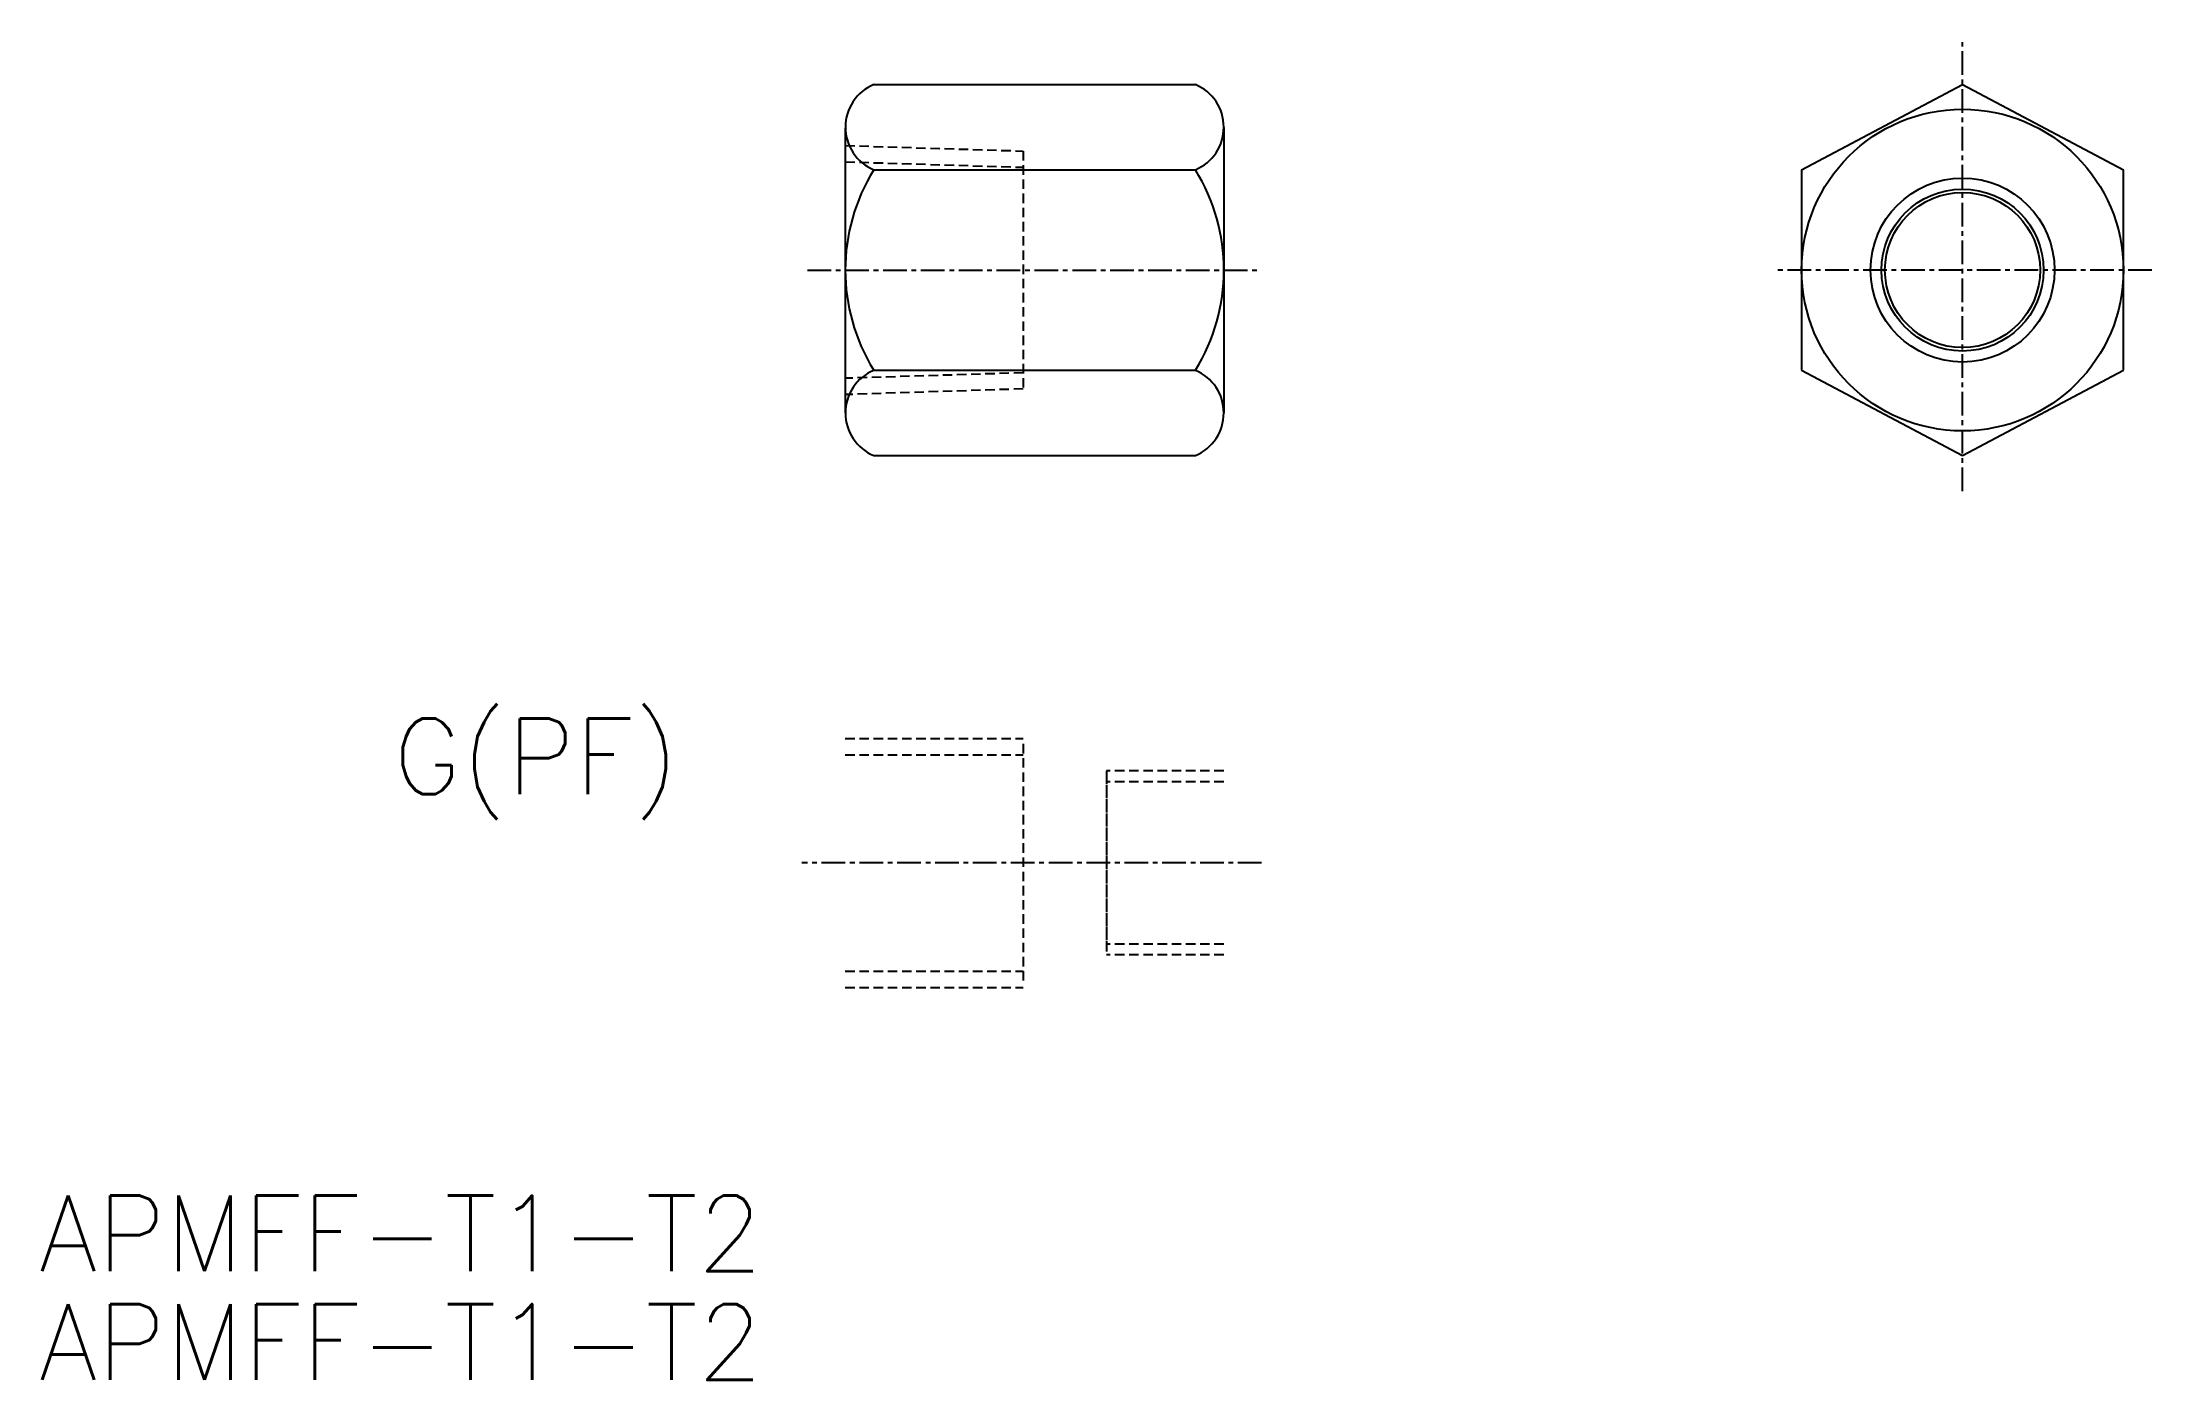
# Model space of a CAD drawing. Extents: x 106 to 218, y 197 to 268.
import ezdxf

# ---------------------------------------------------------------- set-up
doc = ezdxf.new("R2010")
doc.units = 0
doc.linetypes.add('CENTER', pattern=[2, 1.25, -0.25, 0.25, -0.25])
doc.linetypes.add('DASHED', pattern=[0.75, 0.5, -0.25])
doc.layers.get('0').update_dxf_attribs({"linetype": 'CONTINUOUS'})
doc.layers.add('CENTER', color=1, linetype='CENTER')
doc.styles.get("Standard").update_dxf_attribs({"font": 'txt.shx', "bigfont": '@extfont2.shx'})

msp = doc.modelspace()

# ---------------------------------------------------------------- linework, layer by layer
at = {"color": 7, "linetype": 'CONTINUOUS'}
for p, q in [((150.29, 265.79), (167.29, 265.79)), ((199.32, 261.28), (207.82, 265.79)), ((207.82, 265.79), (216.32, 261.28)), ((148.79, 263.49), (148.79, 248.44)), ((168.79, 263.52), (168.79, 248.44)), ((199.32, 261.28), (199.32, 250.7)), ((216.32, 250.7), (216.32, 261.28)), ((150.29, 250.7), (167.29, 250.7)), ((199.32, 250.7), (207.82, 246.19)), ((207.82, 246.19), (216.32, 250.7)), ((150.29, 246.19), (167.29, 246.19))]:
    msp.add_line(p, q, dxfattribs=at)
at = {"color": 3, "linetype": 'DASHED'}
for p, q in [((148.79, 262.57), (158.19, 262.28)), ((158.19, 262.28), (158.19, 249.71)), ((148.79, 261.71), (158.19, 261.42)), ((158.19, 250.56), (148.79, 250.27)), ((158.19, 249.71), (148.79, 249.41)), ((148.79, 231.24), (158.19, 231.24)), ((158.19, 230.95), (158.19, 218.38)), ((148.79, 230.38), (158.19, 230.38)), ((148.79, 218.94), (158.19, 218.94)), ((148.79, 218.08), (158.19, 218.08))]:
    msp.add_line(p, q, dxfattribs=at)
at = {"color": 7, "linetype": 'CONTINUOUS'}
for radius in [8.5, 4.28, 4.1]:
    msp.add_circle((207.82, 255.99), radius, dxfattribs=at)
at = {"color": 3, "linetype": 'CONTINUOUS'}
msp.add_circle((207.82, 255.99), 4.86, dxfattribs=at)
at = {"color": 7, "linetype": 'CONTINUOUS'}
for centre, start, end in [((151.24, 263.54), 112.7127, 247.2873), ((166.35, 263.54), 292.7127, 67.2873), ((151.24, 248.44), 112.7127, 247.2873), ((166.35, 248.44), 292.7127, 67.2873)]:
    msp.add_arc(centre, 2.44, start, end, dxfattribs=at)
at = {"layer": 'CENTER', "color": 1, "linetype": 'CENTER'}
for p, q in [((207.82, 244.3), (207.82, 268.03)), ((146.79, 255.99), (170.79, 255.99)), ((217.82, 255.99), (197.82, 255.99)), ((170.79, 224.66), (146.49, 224.66))]:
    msp.add_line(p, q, dxfattribs=at)
at = {"layer": 'CENTER', "color": 7, "linetype": 'CONTINUOUS'}
msp.add_line((150.29, 261.28), (167.29, 261.28), dxfattribs=at)
at = {"layer": 'CENTER', "color": 3, "linetype": 'DASHED'}
for p, q in [((168.79, 229.53), (162.59, 229.53)), ((162.59, 229.53), (162.59, 219.8)), ((162.59, 229.33), (162.59, 219.99)), ((168.79, 228.95), (162.59, 228.95)), ((168.79, 220.38), (162.59, 220.38)), ((168.79, 219.8), (162.59, 219.8))]:
    msp.add_line(p, q, dxfattribs=at)
at = {"layer": 'CENTER', "color": 7, "linetype": 'CONTINUOUS'}
for centre, start, end in [((158.85, 255.99), 148.2757, 211.7243), ((158.73, 255.99), 328.2757, 31.7243)]:
    msp.add_arc(centre, 10.06, start, end, dxfattribs=at)

# ---------------------------------------------------------------- texts
at = {"color": 7, "linetype": 'CONTINUOUS'}
for s, p in [('G(PF)', (124.91, 228.3)), ('APMFF-T1-T2', (106.19, 203.09)), ('APMFF-T1-T2', (106.19, 197.35))]:
    msp.add_text(s, height=4, dxfattribs=at).set_placement(p)

doc.saveas('drawing.dxf')
